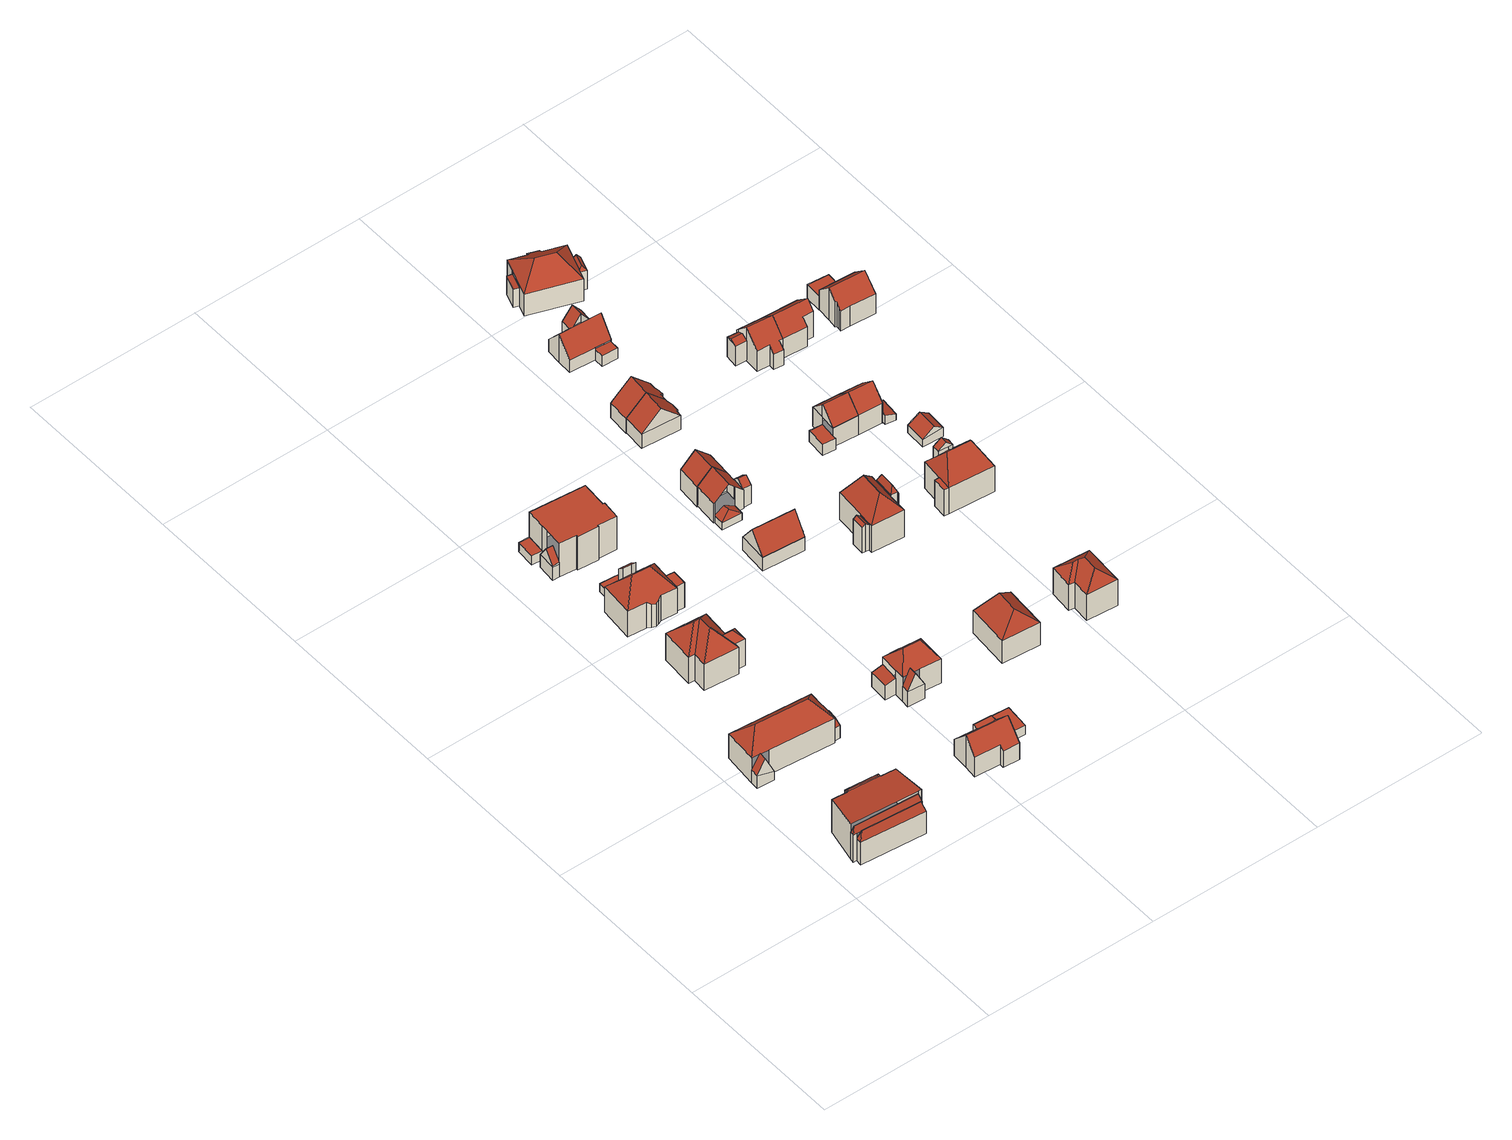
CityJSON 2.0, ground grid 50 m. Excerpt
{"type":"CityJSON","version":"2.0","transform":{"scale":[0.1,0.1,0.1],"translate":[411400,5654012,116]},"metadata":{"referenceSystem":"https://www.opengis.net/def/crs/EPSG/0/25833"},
"CityObjects":{
"building1":{"type":"Building","attributes":{"Gemeindeschluessel":14612000,"Geometrietyp2DReferenz":"3000","function":"31001_9998","roofType":"9999"},"children":["building1-1","building1-2","building1-3","building1-4"]},
"building1-1":{"type":"BuildingPart","attributes":{"Dachtyp_tdc":"tdcFreeFormRoof","Dachneigung":74.9,"QualitaetDacherkennung":18,"Geometrietyp2DReferenz":"3000","measuredHeight":11.7,"roofType":"5000"},"parents":["building1"],"geometry":[{"type":"MultiSurface","lod":"2","boundaries":[[[0,1,2,3,4]],[[5,6,7,8,9]],[[6,10,11,7]],[[12,1,0]],[[13,12,0,10]],[[13,10,6]],[[12,13,6,5,1]],[[11,4,3,8,7]]],"semantics":{"surfaces":[{"type":"WallSurface"},{"type":"RoofSurface"},{"type":"GroundSurface"}],"values":[0,0,0,1,1,1,1,2]}}]},
"building1-2":{"type":"BuildingPart","attributes":{"Dachtyp_tdc":"tdcPolyFlatRoof","Dachneigung":4.05,"QualitaetDacherkennung":80,"Geometrietyp2DReferenz":"3000","measuredHeight":11.67,"roofType":"2100"},"parents":["building1"],"geometry":[{"type":"MultiSurface","lod":"2","boundaries":[[[14,15,16,17]],[[15,18,16]],[[19,20,21]],[[19,22,23,20]],[[22,24,25,23]],[[24,26,0,4,25]],[[27,14,17,11,10]],[[27,26,24,22,19,15,14]],[[17,16,20,23,25,4,11]]],"semantics":{"surfaces":[{"type":"WallSurface"},{"type":"RoofSurface"},{"type":"GroundSurface"}],"values":[0,0,0,0,0,0,0,1,2]}}]},
"building1-3":{"type":"BuildingPart","attributes":{"Dachtyp_tdc":"tdcFreeFormRoof","Dachneigung":73.01,"QualitaetDacherkennung":17,"Geometrietyp2DReferenz":"3000","measuredHeight":10.49,"roofType":"5000"},"parents":["building1"],"geometry":[{"type":"MultiSurface","lod":"2","boundaries":[[[2,28,29,3]],[[28,30,31,29]],[[32,28,2]],[[33,32,2,9]],[[33,9,30]],[[32,33,30,28]],[[31,8,3,29]],[[30,9,8,31]]],"semantics":{"surfaces":[{"type":"WallSurface"},{"type":"RoofSurface"},{"type":"GroundSurface"}],"values":[0,0,1,1,1,1,2,0]}}]},
"building1-4":{"type":"BuildingPart","attributes":{"Dachtyp_tdc":"tdcFreeFormRoof","Dachneigung":18.05,"QualitaetDacherkennung":32,"Geometrietyp2DReferenz":"3000","measuredHeight":11.02,"roofType":"5000"},"parents":["building1"],"geometry":[{"type":"MultiSurface","lod":"2","boundaries":[[[18,34,35,16]],[[34,36,37,35]],[[38,21,36]],[[39,38,36,34]],[[39,34,18]],[[38,39,18,21]],[[16,35,37,20]],[[36,21,20,37]]],"semantics":{"surfaces":[{"type":"WallSurface"},{"type":"RoofSurface"},{"type":"GroundSurface"}],"values":[0,0,1,1,1,1,2,0]}}]},
"building2":{"type":"Building","attributes":{"Gemeindeschluessel":14612000,"Geometrietyp2DReferenz":"3000","function":"31001_9998","roofType":"9999"},"children":["building2-1","building2-2","building2-3"]},
"building2-1":{"type":"BuildingPart","attributes":{"Dachtyp_tdc":"tdcGableRoof","Dachneigung":65.57,"QualitaetDacherkennung":15,"Geometrietyp2DReferenz":"3000","measuredHeight":8.62,"roofType":"3100"},"parents":["building2"],"geometry":[{"type":"MultiSurface","lod":"2","boundaries":[[[40,41,42,43]],[[41,40,44]],[[45,41,44,46,47]],[[40,48,49,46,44]],[[42,50,51,43]],[[41,45,50,42]],[[48,40,43,51]]],"semantics":{"surfaces":[{"type":"WallSurface"},{"type":"RoofSurface"},{"type":"GroundSurface"}],"values":[0,0,1,1,2,0,0]}}]},
"building2-2":{"type":"BuildingPart","attributes":{"Dachtyp_tdc":"tdcHipRoof","Dachneigung":44.41,"QualitaetDacherkennung":71,"Geometrietyp2DReferenz":"3000","measuredHeight":13.1,"roofType":"3200"},"parents":["building2"],"geometry":[{"type":"MultiSurface","lod":"2","boundaries":[[[52,53,54,55]],[[53,56,57,54]],[[56,58,59,57]],[[60,61,62]],[[60,63,64,61]],[[63,65,48,51,64]],[[66,52,55,50,45]],[[63,60,58,56,53,67]],[[52,66,68]],[[53,52,68,67]],[[66,47,49,65,63,67,68]],[[55,54,57,61,64,51,50]]],"semantics":{"surfaces":[{"type":"WallSurface"},{"type":"RoofSurface"},{"type":"GroundSurface"}],"values":[0,0,0,0,0,0,0,1,1,1,1,2]}}]},
"building2-3":{"type":"BuildingPart","attributes":{"Dachtyp_tdc":"tdcFreeFormRoof","Dachneigung":68.89,"QualitaetDacherkennung":15,"Geometrietyp2DReferenz":"3000","measuredHeight":6.8,"roofType":"5000"},"parents":["building2"],"geometry":[{"type":"MultiSurface","lod":"2","boundaries":[[[59,69,70,57]],[[69,71,72,70]],[[71,62,61,72]],[[73,62,71]],[[74,73,71,69]],[[74,69,59]],[[73,74,59,62]],[[70,72,61,57]]],"semantics":{"surfaces":[{"type":"WallSurface"},{"type":"RoofSurface"},{"type":"GroundSurface"}],"values":[0,0,0,1,1,1,1,2]}}]},
"building3":{"type":"Building","attributes":{"Dachtyp_tdc":"tdcFreeFormRoof","Gemeindeschluessel":14612000,"Dachneigung":48.03,"QualitaetDacherkennung":62,"Geometrietyp2DReferenz":"3000","measuredHeight":14.4,"function":"31001_9998","roofType":"5000"},"geometry":[{"type":"Solid","lod":"2","boundaries":[[[[75,76,77,78]],[[76,79,80,77]],[[79,81,82,80]],[[81,83,84,82]],[[83,85,86,84]],[[85,87,88,86]],[[87,89,90,88]],[[89,91,92,90]],[[91,93,94,92]],[[93,75,78,94]],[[95,96,93,91,97,98,81,79]],[[99,100,97,91,89]],[[99,89,87]],[[100,99,87,85]],[[98,97,100,85,83]],[[98,83,81]],[[101,96,95,79,76]],[[101,76,75]],[[96,101,75,93]],[[78,77,80,82,84,86,88,90,92,94]]]],"semantics":{"surfaces":[{"type":"WallSurface"},{"type":"RoofSurface"},{"type":"GroundSurface"}],"values":[[0,0,0,0,0,0,0,0,0,0,1,1,1,1,1,1,1,1,1,2]]}}]},
"building4":{"type":"Building","attributes":{"Gemeindeschluessel":14612000,"Geometrietyp2DReferenz":"3000","function":"31001_9998","roofType":"9999"},"children":["building4-1","building4-2","building4-3"]},
"building4-1":{"type":"BuildingPart","attributes":{"Dachtyp_tdc":"tdcPolyFlatRoof","Dachneigung":0,"QualitaetDacherkennung":47,"Geometrietyp2DReferenz":"3000","measuredHeight":8.34,"roofType":"1000"},"parents":["building4"],"geometry":[{"type":"MultiSurface","lod":"2","boundaries":[[[102,103,104,105]],[[103,106,107,104]],[[106,108,109,107]],[[108,106,103,102]],[[105,104,107,109]]],"semantics":{"surfaces":[{"type":"WallSurface"},{"type":"RoofSurface"},{"type":"GroundSurface"}],"values":[0,0,0,1,2]}}]},
"building4-2":{"type":"BuildingPart","attributes":{"Dachtyp_tdc":"tdcFreeFormRoof","Dachneigung":48.68,"QualitaetDacherkennung":63,"Geometrietyp2DReferenz":"3000","measuredHeight":14.17,"roofType":"5000"},"parents":["building4"],"geometry":[{"type":"MultiSurface","lod":"2","boundaries":[[[110,111,112,113]],[[111,114,115,112]],[[114,116,117,115]],[[116,118,119,117]],[[118,120,121,119]],[[122,123,124,125]],[[123,126,105,124]],[[126,127,102,105]],[[128,109,108]],[[128,129,130,109]],[[129,131,132,130]],[[131,133,134,132]],[[133,110,113,134]],[[129,128,127,126,123,135]],[[123,122,120,118,136,135]],[[118,116,136]],[[116,114,111,110,133,131,129,135,136]],[[113,112,115,117,119,121,125,124,105,109,130,132,134]]],"semantics":{"surfaces":[{"type":"WallSurface"},{"type":"RoofSurface"},{"type":"GroundSurface"}],"values":[0,0,0,0,0,0,0,0,0,0,0,0,0,1,1,1,1,2]}}]},
"building4-3":{"type":"BuildingPart","attributes":{"Dachtyp_tdc":"tdcPolyFlatRoof","Dachneigung":41.76,"QualitaetDacherkennung":41,"Geometrietyp2DReferenz":"3000","measuredHeight":11.83,"roofType":"2100"},"parents":["building4"],"geometry":[{"type":"MultiSurface","lod":"2","boundaries":[[[137,138,139,121,120]],[[138,140,141,139]],[[140,142,125,141]],[[142,122,125]],[[140,138,137,142]],[[121,139,141,125]]],"semantics":{"surfaces":[{"type":"WallSurface"},{"type":"RoofSurface"},{"type":"GroundSurface"}],"values":[0,0,0,0,1,2]}}]},
"building5":{"type":"Building","attributes":{"Dachtyp_tdc":"tdcPolyFlatRoof","Gemeindeschluessel":14612000,"Dachneigung":0,"QualitaetDacherkennung":67,"Geometrietyp2DReferenz":"3000","measuredHeight":2.72,"function":"31001_9998","roofType":"1000"},"geometry":[{"type":"Solid","lod":"2","boundaries":[[[[143,144,145,146]],[[144,147,148,145]],[[147,149,150,148]],[[149,151,152,150]],[[151,143,146,152]],[[151,149,147,144,143]],[[146,145,148,150,152]]]],"semantics":{"surfaces":[{"type":"WallSurface"},{"type":"RoofSurface"},{"type":"GroundSurface"}],"values":[[0,0,0,0,0,1,2]]}}]},
"building6":{"type":"Building","attributes":{"Dachtyp_tdc":"tdcPolyFlatRoof","Gemeindeschluessel":14612000,"Dachneigung":0,"QualitaetDacherkennung":60,"Geometrietyp2DReferenz":"3000","measuredHeight":3,"function":"31001_9998","roofType":"1000"},"geometry":[{"type":"Solid","lod":"2","boundaries":[[[[153,154,155,156]],[[153,157,158,154]],[[155,159,160,156]],[[154,158,159,155]],[[158,157,160,159]],[[157,153,156,160]]]],"semantics":{"surfaces":[{"type":"WallSurface"},{"type":"RoofSurface"},{"type":"GroundSurface"}],"values":[[0,1,2,0,0,0]]}}]},
"building7":{"type":"Building","attributes":{"Gemeindeschluessel":14612000,"Geometrietyp2DReferenz":"3000","function":"31001_9998","roofType":"9999"},"children":["building7-1","building7-2"]},
"building7-1":{"type":"BuildingPart","attributes":{"Dachtyp_tdc":"tdcPolyFlatRoof","Dachneigung":0,"QualitaetDacherkennung":83,"Geometrietyp2DReferenz":"3000","measuredHeight":5.1,"roofType":"1000"},"parents":["building7"],"geometry":[{"type":"MultiSurface","lod":"2","boundaries":[[[161,162,163,164]],[[162,165,166,163]],[[165,167,168,166]],[[167,165,162,161]],[[164,163,166,168]]],"semantics":{"surfaces":[{"type":"WallSurface"},{"type":"RoofSurface"},{"type":"GroundSurface"}],"values":[0,0,0,1,2]}}]},
"building7-2":{"type":"BuildingPart","attributes":{"Dachtyp_tdc":"tdcGableRoof","Dachneigung":48.44,"QualitaetDacherkennung":86,"Geometrietyp2DReferenz":"3000","measuredHeight":10.82,"roofType":"3100"},"parents":["building7"],"geometry":[{"type":"MultiSurface","lod":"2","boundaries":[[[169,170,171,172]],[[170,173,174,171]],[[173,175,176,174]],[[175,177,178,176]],[[177,179,161,164,178]],[[180,181,182,168,167]],[[181,183,184,182]],[[183,185,186,184]],[[185,169,172,186]],[[181,180,179,177,175]],[[175,173,170,169,185,183,181]],[[172,171,174,176,178,164,168,182,184,186]]],"semantics":{"surfaces":[{"type":"WallSurface"},{"type":"RoofSurface"},{"type":"GroundSurface"}],"values":[0,0,0,0,0,0,0,0,0,1,1,2]}}]},
"building8":{"type":"Building","attributes":{"Gemeindeschluessel":14612000,"Geometrietyp2DReferenz":"3000","function":"31001_9998","roofType":"9999"},"children":["building8-1","building8-2"]},
"building8-1":{"type":"BuildingPart","attributes":{"Dachtyp_tdc":"tdcGableRoof","Dachneigung":57.58,"QualitaetDacherkennung":16,"Geometrietyp2DReferenz":"3000","measuredHeight":8.4,"roofType":"3100"},"parents":["building8"],"geometry":[{"type":"MultiSurface","lod":"2","boundaries":[[[187,188,189,190]],[[191,192,193,194]],[[192,187,190,193]],[[195,196,197,198]],[[187,196,195,188]],[[191,198,197,192]],[[192,197,196,187]],[[190,189,194,193]]],"semantics":{"surfaces":[{"type":"WallSurface"},{"type":"RoofSurface"},{"type":"GroundSurface"}],"values":[0,0,0,1,1,0,0,2]}}]},
"building8-2":{"type":"BuildingPart","attributes":{"Dachtyp_tdc":"tdcPolyFlatRoof","Dachneigung":0,"QualitaetDacherkennung":73,"Geometrietyp2DReferenz":"3000","measuredHeight":11.3,"roofType":"1000"},"parents":["building8"],"geometry":[{"type":"MultiSurface","lod":"2","boundaries":[[[199,200,201,202]],[[200,203,204,201]],[[203,205,206,204]],[[205,207,208,206]],[[207,209,210,208]],[[209,211,212,210]],[[211,213,214,212]],[[213,215,198,191,194,214]],[[216,217,218,189,188]],[[217,219,220,218]],[[219,199,202,220]],[[219,217,216,215,213,211,209,207,205,203,200,199]],[[202,201,204,206,208,210,212,214,194,189,218,220]]],"semantics":{"surfaces":[{"type":"WallSurface"},{"type":"RoofSurface"},{"type":"GroundSurface"}],"values":[0,0,0,0,0,0,0,0,0,0,0,1,2]}}]},
"building9":{"type":"Building","attributes":{"Dachtyp_tdc":"tdcPolyFlatRoof","Gemeindeschluessel":14612000,"Dachneigung":0,"QualitaetDacherkennung":91,"Geometrietyp2DReferenz":"3000","measuredHeight":3.16,"function":"31001_9998","roofType":"1000"},"geometry":[{"type":"Solid","lod":"2","boundaries":[[[[221,222,223,224]],[[222,225,226,223]],[[225,227,228,226]],[[227,221,224,228]],[[227,225,222,221]],[[224,223,226,228]]]],"semantics":{"surfaces":[{"type":"WallSurface"},{"type":"RoofSurface"},{"type":"GroundSurface"}],"values":[[0,0,0,0,1,2]]}}]},
"building10":{"type":"Building","attributes":{"Gemeindeschluessel":14612000,"Geometrietyp2DReferenz":"3000","function":"31001_9998","roofType":"9999"},"children":["building10-1","building10-2","building10-3"]},
"building10-1":{"type":"BuildingPart","attributes":{"Dachtyp_tdc":"tdcGableRoof","Dachneigung":62.34,"QualitaetDacherkennung":14,"Geometrietyp2DReferenz":"3000","measuredHeight":9.95,"roofType":"3100"},"parents":["building10"],"geometry":[{"type":"MultiSurface","lod":"2","boundaries":[[[229,230,231,232]],[[230,233,234,231]],[[233,235,236,234]],[[233,230,237]],[[230,229,238,239,237]],[[235,233,237,239,240]],[[232,231,234,236]]],"semantics":{"surfaces":[{"type":"WallSurface"},{"type":"RoofSurface"},{"type":"GroundSurface"}],"values":[0,0,0,0,1,1,2]}}]},
"building10-2":{"type":"BuildingPart","attributes":{"Dachtyp_tdc":"tdcPolyFlatRoof","Dachneigung":15.66,"QualitaetDacherkennung":72,"Geometrietyp2DReferenz":"3000","measuredHeight":5.48,"roofType":"2100"},"parents":["building10"],"geometry":[{"type":"MultiSurface","lod":"2","boundaries":[[[241,242,243,244]],[[242,245,246,243]],[[245,247,248,246]],[[247,245,242,241]],[[244,243,246,248]]],"semantics":{"surfaces":[{"type":"WallSurface"},{"type":"RoofSurface"},{"type":"GroundSurface"}],"values":[0,0,0,1,2]}}]},
"building10-3":{"type":"BuildingPart","attributes":{"Dachtyp_tdc":"tdcHipRoof","Dachneigung":47.65,"QualitaetDacherkennung":86,"Geometrietyp2DReferenz":"3000","measuredHeight":12.61,"roofType":"3200"},"parents":["building10"],"geometry":[{"type":"MultiSurface","lod":"2","boundaries":[[[249,250,248,247]],[[250,251,252,248]],[[251,253,254,252]],[[253,255,256,254]],[[255,257,258,256]],[[257,259,260,258]],[[259,261,262,260]],[[261,263,229,232,262]],[[264,265,241,244,236,235]],[[261,259,266]],[[250,249,265,264,267]],[[259,257,255,253,251,250,267,266]],[[264,240,238,263,261,266,267]],[[244,248,252,254,256,258,260,262,232,236]]],"semantics":{"surfaces":[{"type":"WallSurface"},{"type":"RoofSurface"},{"type":"GroundSurface"}],"values":[0,0,0,0,0,0,0,0,0,1,1,1,1,2]}}]},
"building11":{"type":"Building","attributes":{"Gemeindeschluessel":14612000,"Geometrietyp2DReferenz":"3000","function":"31001_9998","roofType":"9999"},"children":["building11-1","building11-2"]},
"building11-1":{"type":"BuildingPart","attributes":{"Dachtyp_tdc":"tdcGableRoof","Dachneigung":55.8,"QualitaetDacherkennung":74,"Geometrietyp2DReferenz":"3000","measuredHeight":10.57,"roofType":"3100"},"parents":["building11"],"geometry":[{"type":"MultiSurface","lod":"2","boundaries":[[[268,269,270,271,272]],[[269,273,274,270]],[[273,275,276,274]],[[275,277,278,279,276]],[[275,280,281,282,277]],[[283,281,280,284]],[[273,284,280,275]],[[269,283,284,273]],[[268,282,281,283,269]],[[277,282,268]],[[279,271,270,274,276]]],"semantics":{"surfaces":[{"type":"WallSurface"},{"type":"RoofSurface"},{"type":"GroundSurface"}],"values":[0,0,0,0,1,1,0,0,0,0,2]}}]},
"building11-2":{"type":"BuildingPart","attributes":{"Dachtyp_tdc":"tdcFreeFormRoof","Dachneigung":45.62,"QualitaetDacherkennung":29,"Geometrietyp2DReferenz":"3000","measuredHeight":2.38,"roofType":"5000"},"parents":["building11"],"geometry":[{"type":"MultiSurface","lod":"2","boundaries":[[[285,286,287,288]],[[286,289,290,287]],[[289,291,292,290]],[[291,293,294,292]],[[293,272,271,294]],[[278,295,296,279]],[[295,285,288,296]],[[272,293,297]],[[293,291,289,286,285,295,297]],[[295,278,272,297]],[[288,287,290,292,294,271,279,296]]],"semantics":{"surfaces":[{"type":"WallSurface"},{"type":"RoofSurface"},{"type":"GroundSurface"}],"values":[0,0,0,0,0,0,0,1,1,1,2]}}]},
"building12":{"type":"Building","attributes":{"Dachtyp_tdc":"tdcHipRoof","Gemeindeschluessel":14612000,"Dachneigung":44.05,"QualitaetDacherkennung":70,"Geometrietyp2DReferenz":"3000","measuredHeight":12.9,"function":"31001_9998","roofType":"3200"},"geometry":[{"type":"Solid","lod":"2","boundaries":[[[[298,299,300,301]],[[299,302,303,300]],[[302,304,305,303]],[[304,298,301,305]],[[302,299,306]],[[298,304,307]],[[299,298,307,306]],[[304,302,306,307]],[[301,300,303,305]]]],"semantics":{"surfaces":[{"type":"WallSurface"},{"type":"RoofSurface"},{"type":"GroundSurface"}],"values":[[0,0,0,0,1,1,1,1,2]]}}]},
"building13":{"type":"Building","attributes":{"Gemeindeschluessel":14612000,"Geometrietyp2DReferenz":"3000","function":"31001_9998","roofType":"9999"},"children":["building13-1","building13-2","building13-3"]},
"building13-1":{"type":"BuildingPart","attributes":{"Dachtyp_tdc":"tdcHipAndGableRoof","Dachneigung":31.9,"QualitaetDacherkennung":55,"Geometrietyp2DReferenz":"3000","measuredHeight":4.21,"roofType":"5000"},"parents":["building13"],"geometry":[{"type":"MultiSurface","lod":"2","boundaries":[[[308,309,310,311]],[[309,312,313,310]],[[312,314,315,313]],[[312,309,316]],[[308,317,318,316,309]],[[312,316,318,314]],[[310,313,315,319,311]]],"semantics":{"surfaces":[{"type":"WallSurface"},{"type":"RoofSurface"},{"type":"GroundSurface"}],"values":[0,0,0,1,1,1,2]}}]},
"building13-2":{"type":"BuildingPart","attributes":{"Dachtyp_tdc":"tdcGableRoof","Dachneigung":45.88,"QualitaetDacherkennung":78,"Geometrietyp2DReferenz":"3000","measuredHeight":10.63,"roofType":"3100"},"parents":["building13"],"geometry":[{"type":"MultiSurface","lod":"2","boundaries":[[[320,321,322,323]],[[321,324,325,322]],[[324,326,327,325]],[[326,328,327]],[[329,330,331,332]],[[330,333,311,331]],[[333,308,311]],[[334,335,336,315,314]],[[335,320,323,336]],[[337,333,330,329,328,326,324,321]],[[321,320,335,334,337]],[[323,322,325,327,332,331,311,319,315,336]]],"semantics":{"surfaces":[{"type":"WallSurface"},{"type":"RoofSurface"},{"type":"GroundSurface"}],"values":[0,0,0,0,0,0,0,0,0,1,1,2]}}]},
"building13-3":{"type":"BuildingPart","attributes":{"Dachtyp_tdc":"tdcGableRoof","Dachneigung":44.78,"QualitaetDacherkennung":82,"Geometrietyp2DReferenz":"3000","measuredHeight":8.22,"roofType":"3100"},"parents":["building13"],"geometry":[{"type":"MultiSurface","lod":"2","boundaries":[[[338,339,340,327,328]],[[339,341,342,340]],[[341,329,332,342]],[[341,339,343]],[[338,329,344]],[[339,338,344,343]],[[329,341,343,344]],[[327,340,342,332]]],"semantics":{"surfaces":[{"type":"WallSurface"},{"type":"RoofSurface"},{"type":"GroundSurface"}],"values":[0,0,0,0,0,1,1,2]}}]},
"building14":{"type":"Building","attributes":{"Dachtyp_tdc":"tdcGableRoof","Gemeindeschluessel":14612000,"Dachneigung":44.77,"QualitaetDacherkennung":76,"Geometrietyp2DReferenz":"3000","measuredHeight":11.05,"function":"31001_9998","roofType":"3100"},"geometry":[{"type":"Solid","lod":"2","boundaries":[[[[345,346,347,348]],[[346,349,350,347]],[[349,324,351,350]],[[324,345,348,351]],[[349,346,352]],[[345,324,353]],[[346,345,353,352]],[[324,349,352,353]],[[348,347,350,351]]]],"semantics":{"surfaces":[{"type":"WallSurface"},{"type":"RoofSurface"},{"type":"GroundSurface"}],"values":[[0,0,0,0,0,0,1,1,2]]}}]},
"building15":{"type":"Building","attributes":{"Dachtyp_tdc":"tdcFreeFormRoof","Gemeindeschluessel":14612000,"Dachneigung":44.95,"QualitaetDacherkennung":78,"Geometrietyp2DReferenz":"3000","measuredHeight":10.33,"function":"31001_9998","roofType":"5000"},"geometry":[{"type":"Solid","lod":"2","boundaries":[[[[354,355,356,357]],[[358,359,360,361]],[[359,362,363,360]],[[362,364,365,363]],[[364,366,367,365]],[[366,368,369,367]],[[368,354,357,369]],[[370,371,355,354]],[[359,358,371,370,368,366,364,362]],[[354,368,370]],[[358,355,371]],[[357,356,361,360,363,365,367,369]],[[355,358,361,356]]]],"semantics":{"surfaces":[{"type":"WallSurface"},{"type":"RoofSurface"},{"type":"GroundSurface"}],"values":[[0,0,0,0,0,0,0,1,1,0,0,2,0]]}}]},
"building16":{"type":"Building","attributes":{"Gemeindeschluessel":14612000,"Geometrietyp2DReferenz":"3000","function":"31001_9998","roofType":"9999"},"children":["building16-1","building16-2","building16-3"]},
"building16-1":{"type":"BuildingPart","attributes":{"Dachtyp_tdc":"tdcFreeFormRoof","Dachneigung":44.61,"QualitaetDacherkennung":25,"Geometrietyp2DReferenz":"3000","measuredHeight":9.36,"roofType":"5000"},"parents":["building16"],"geometry":[{"type":"MultiSurface","lod":"2","boundaries":[[[372,373,374,375]],[[376,377,378,379]],[[377,380,381,378]],[[380,382,383,381]],[[382,372,375,383]],[[377,376,373,372]],[[372,382,380,377]],[[375,374,379,378,381,383]]],"semantics":{"surfaces":[{"type":"WallSurface"},{"type":"RoofSurface"},{"type":"GroundSurface"}],"values":[0,0,0,0,0,1,1,2]}}]},
"building16-2":{"type":"BuildingPart","attributes":{"Dachtyp_tdc":"tdcCutTentRoof","Dachneigung":52.49,"QualitaetDacherkennung":72,"Geometrietyp2DReferenz":"3000","measuredHeight":14.91,"roofType":"9999"},"parents":["building16"],"geometry":[{"type":"MultiSurface","lod":"2","boundaries":[[[384,374,373]],[[384,385,386,374]],[[385,387,388,386]],[[387,389,390,388]],[[391,392,393,394]],[[392,395,396,393]],[[395,397,398,396]],[[397,399,379,398]],[[399,376,379]],[[387,385,400,401]],[[395,392,391,389,387,401,402]],[[397,395,402,403]],[[385,384,399,397,403,400]],[[403,402,401,400]],[[374,386,388,390,394,393,396,398,379]]],"semantics":{"surfaces":[{"type":"WallSurface"},{"type":"RoofSurface"},{"type":"GroundSurface"}],"values":[0,0,0,0,0,0,0,0,0,1,1,1,1,1,2]}}]},
"building16-3":{"type":"BuildingPart","attributes":{"Dachtyp_tdc":"tdcFreeFormRoof","Dachneigung":66.57,"QualitaetDacherkennung":24,"Geometrietyp2DReferenz":"3000","measuredHeight":11.84,"roofType":"5000"},"parents":["building16"],"geometry":[{"type":"MultiSurface","lod":"2","boundaries":[[[404,405,406,407]],[[405,408,409,406]],[[408,410,411,409]],[[410,412,413,411]],[[412,414,391,394,413]],[[415,390,389]],[[415,404,407,390]],[[414,412,416]],[[412,410,408,405,404,417,416]],[[404,415,417]],[[415,414,416,417]],[[407,406,409,411,413,394,390]]],"semantics":{"surfaces":[{"type":"WallSurface"},{"type":"RoofSurface"},{"type":"GroundSurface"}],"values":[0,0,0,0,0,0,0,1,1,1,1,2]}}]},
"building17":{"type":"Building","attributes":{"Dachtyp_tdc":"tdcFreeFormRoof","Gemeindeschluessel":14612000,"Dachneigung":44.96,"QualitaetDacherkennung":77,"Geometrietyp2DReferenz":"3000","measuredHeight":10.62,"function":"31001_9998","roofType":"5000"},"geometry":[{"type":"Solid","lod":"2","boundaries":[[[[418,419,420,421,422,423,424,425]],[[426,427,419,418]],[[427,428,420,419]],[[428,429,421,420]],[[429,430,422,421]],[[430,431,423,422]],[[431,432,424,423]],[[432,358,425,424]],[[358,426,418,425]],[[371,433,427,426]],[[429,428,433,371,358,432,431,430]],[[428,427,433]],[[426,358,371]]]],"semantics":{"surfaces":[{"type":"GroundSurface"},{"type":"WallSurface"},{"type":"RoofSurface"}],"values":[[0,1,1,1,1,1,1,1,1,2,2,1,1]]}}]},
"building18":{"type":"Building","attributes":{"Dachtyp_tdc":"tdcFreeFormRoof","Gemeindeschluessel":14612000,"Dachneigung":40.38,"QualitaetDacherkennung":73,"Geometrietyp2DReferenz":"3000","measuredHeight":12.56,"function":"31001_9998","roofType":"5000"},"geometry":[{"type":"Solid","lod":"2","boundaries":[[[[434,435,436,437]],[[435,438,439,436]],[[438,440,441,439]],[[440,442,443,441]],[[442,444,445,443]],[[444,434,437,445]],[[446,447,448,444,442]],[[446,442,440]],[[447,446,440,438]],[[449,448,447,438,435]],[[449,435,434]],[[448,449,434,444]],[[437,436,439,441,443,445]]]],"semantics":{"surfaces":[{"type":"WallSurface"},{"type":"RoofSurface"},{"type":"GroundSurface"}],"values":[[0,0,0,0,0,0,1,1,1,1,1,1,2]]}}]},
"building19":{"type":"Building","attributes":{"Gemeindeschluessel":14612000,"Geometrietyp2DReferenz":"3000","function":"31001_9998","roofType":"9999"},"children":["building19-1","building19-2","building19-3"]},
"building19-1":{"type":"BuildingPart","attributes":{"Dachtyp_tdc":"tdcGableRoof","Dachneigung":51.88,"QualitaetDacherkennung":66,"Geometrietyp2DReferenz":"3000","measuredHeight":9.39,"roofType":"3100"},"parents":["building19"],"geometry":[{"type":"MultiSurface","lod":"2","boundaries":[[[450,451,452,453,454]],[[451,455,456,452]],[[455,457,458,456]],[[457,459,460,458]],[[459,461,462,460]],[[461,463,464,462]],[[465,466,467]],[[465,468,469,466]],[[468,470,471,469]],[[470,472,473,471]],[[472,474,475,476,473]],[[470,468,465,467,477,463,461,459,457]],[[457,455,451,450,474,472,470]],[[453,452,456,458,460,462,466,469,471,473,476]]],"semantics":{"surfaces":[{"type":"WallSurface"},{"type":"RoofSurface"},{"type":"GroundSurface"}],"values":[0,0,0,0,0,0,0,0,0,0,0,1,1,2]}}]},
"building19-2":{"type":"BuildingPart","attributes":{"Dachtyp_tdc":"tdcGableRoof","Dachneigung":53.45,"QualitaetDacherkennung":48,"Geometrietyp2DReferenz":"3000","measuredHeight":7.36,"roofType":"3100"},"parents":["building19"],"geometry":[{"type":"MultiSurface","lod":"2","boundaries":[[[464,478,479,462]],[[478,480,481,479]],[[480,467,466,481]],[[480,478,482]],[[478,464,477,483,482]],[[480,482,483,467]],[[462,479,481,466]]],"semantics":{"surfaces":[{"type":"WallSurface"},{"type":"RoofSurface"},{"type":"GroundSurface"}],"values":[0,0,0,0,1,1,2]}}]},
"building19-3":{"type":"BuildingPart","attributes":{"Dachtyp_tdc":"tdcPolyFlatRoof","Dachneigung":0,"QualitaetDacherkennung":78,"Geometrietyp2DReferenz":"3000","measuredHeight":3.51,"roofType":"1000"},"parents":["building19"],"geometry":[{"type":"MultiSurface","lod":"2","boundaries":[[[484,485,486,475,454]],[[453,476,487,488,452]],[[486,485,488,487]],[[475,486,487,476]],[[485,484,452,488]],[[484,454,453,452]]],"semantics":{"surfaces":[{"type":"RoofSurface"},{"type":"GroundSurface"},{"type":"WallSurface"}],"values":[0,1,2,2,2,2]}}]},
"building20":{"type":"Building","attributes":{"Gemeindeschluessel":14612000,"Geometrietyp2DReferenz":"3000","function":"31001_9998","roofType":"9999"},"children":["building20-1","building20-2","building20-3"]},
"building20-1":{"type":"BuildingPart","attributes":{"Dachtyp_tdc":"tdcPolyFlatRoof","Dachneigung":0,"QualitaetDacherkennung":62,"Geometrietyp2DReferenz":"3000","measuredHeight":8.84,"roofType":"1000"},"parents":["building20"],"geometry":[{"type":"MultiSurface","lod":"2","boundaries":[[[489,490,491,492,493]],[[490,494,495,491]],[[494,496,497,498,495]],[[496,494,490,489]],[[492,491,495,498]]],"semantics":{"surfaces":[{"type":"WallSurface"},{"type":"RoofSurface"},{"type":"GroundSurface"}],"values":[0,0,0,1,2]}}]},
"building20-2":{"type":"BuildingPart","attributes":{"Dachtyp_tdc":"tdcHipRoof","Dachneigung":49.84,"QualitaetDacherkennung":71,"Geometrietyp2DReferenz":"3000","measuredHeight":14.82,"roofType":"3200"},"parents":["building20"],"geometry":[{"type":"MultiSurface","lod":"2","boundaries":[[[499,493,492,500]],[[497,501,502,498]],[[501,503,504,502]],[[503,505,506,504]],[[501,497,493,507]],[[499,508,509]],[[493,499,509,507]],[[508,510,505,503,501,507,509]],[[511,512,500,492,498,502,504,506]],[[510,508,512,511]],[[508,499,500,512]]],"semantics":{"surfaces":[{"type":"WallSurface"},{"type":"RoofSurface"},{"type":"GroundSurface"}],"values":[0,0,0,0,1,1,1,1,2,0,0]}}]},
"building20-3":{"type":"BuildingPart","attributes":{"Dachtyp_tdc":"tdcGableRoof","Dachneigung":40.45,"QualitaetDacherkennung":41,"Geometrietyp2DReferenz":"3000","measuredHeight":11.96,"roofType":"3100"},"parents":["building20"],"geometry":[{"type":"MultiSurface","lod":"2","boundaries":[[[513,514,515,506,505]],[[514,516,517,515]],[[516,518,510,511,517]],[[516,514,519]],[[513,518,520]],[[514,513,520,519]],[[518,516,519,520]],[[506,515,517,511]]],"semantics":{"surfaces":[{"type":"WallSurface"},{"type":"RoofSurface"},{"type":"GroundSurface"}],"values":[0,0,0,0,0,1,1,2]}}]},
"building21":{"type":"Building","attributes":{"Gemeindeschluessel":14612000,"Geometrietyp2DReferenz":"3000","function":"31001_9998","roofType":"9999"},"children":["building21-1","building21-2"]},
"building21-1":{"type":"BuildingPart","attributes":{"Dachtyp_tdc":"tdcPolyFlatRoof","Dachneigung":0,"QualitaetDacherkennung":74,"Geometrietyp2DReferenz":"3000","measuredHeight":3.69,"roofType":"1000"},"parents":["building21"],"geometry":[{"type":"MultiSurface","lod":"2","boundaries":[[[521,522,523,524]],[[522,525,526,523]],[[527,528,529,530]],[[528,521,524,529]],[[528,527,525,522,521]],[[524,523,526,530,529]]],"semantics":{"surfaces":[{"type":"WallSurface"},{"type":"RoofSurface"},{"type":"GroundSurface"}],"values":[0,0,0,0,1,2]}}]},
"building21-2":{"type":"BuildingPart","attributes":{"Dachtyp_tdc":"tdcGableRoof","Dachneigung":45.46,"QualitaetDacherkennung":79,"Geometrietyp2DReferenz":"3000","measuredHeight":10.7,"roofType":"3100"},"parents":["building21"],"geometry":[{"type":"MultiSurface","lod":"2","boundaries":[[[531,526,525]],[[531,532,533,526]],[[532,534,535,533]],[[534,536,537,535]],[[536,538,527,530,537]],[[539,540,541,542]],[[532,543,541,540,544]],[[532,544,534]],[[534,544,540,539,536]],[[538,542,541,543,531]],[[531,543,532]],[[536,539,542,538]],[[530,526,533,535,537]]],"semantics":{"surfaces":[{"type":"WallSurface"},{"type":"RoofSurface"},{"type":"GroundSurface"}],"values":[0,0,0,0,0,1,1,0,0,0,0,0,2]}}]},
"building22":{"type":"Building","attributes":{"Gemeindeschluessel":14612000,"Geometrietyp2DReferenz":"3000","function":"31001_9998","roofType":"9999"},"children":["building22-1","building22-2","building22-3"]},
"building22-1":{"type":"BuildingPart","attributes":{"Dachtyp_tdc":"tdcPolyFlatRoof","Dachneigung":5.12,"QualitaetDacherkennung":45,"Geometrietyp2DReferenz":"3000","measuredHeight":6.29,"roofType":"2100"},"parents":["building22"],"geometry":[{"type":"MultiSurface","lod":"2","boundaries":[[[545,546,547,548]],[[546,549,550,547]],[[551,552,553,554]],[[552,545,548,553]],[[552,551,549,546,545]],[[548,547,550,554,553]]],"semantics":{"surfaces":[{"type":"WallSurface"},{"type":"RoofSurface"},{"type":"GroundSurface"}],"values":[0,0,0,0,1,2]}}]},
"building22-2":{"type":"BuildingPart","attributes":{"Dachtyp_tdc":"tdcFreeFormRoof","Dachneigung":38.92,"QualitaetDacherkennung":68,"Geometrietyp2DReferenz":"3000","measuredHeight":12.28,"roofType":"5000"},"parents":["building22"],"geometry":[{"type":"MultiSurface","lod":"2","boundaries":[[[555,556,547,550,549]],[[556,557,558,547]],[[557,559,560,558]],[[559,561,562,560]],[[561,563,564,562]],[[563,565,566,564]],[[565,567,568,566]],[[567,569,570,568]],[[569,571,570]],[[572,573,574]],[[572,575,576,573]],[[575,577,578,576]],[[577,579,554,578]],[[579,551,554]],[[577,575,580,581]],[[575,572,569,567,580]],[[567,565,563,561,559,557,581,580]],[[557,556,555,579,577,581]],[[550,547,558,560,562,564,566,568,570,573,576,578,554]]],"semantics":{"surfaces":[{"type":"WallSurface"},{"type":"RoofSurface"},{"type":"GroundSurface"}],"values":[0,0,0,0,0,0,0,0,0,0,0,0,0,0,1,1,1,1,2]}}]},
"building22-3":{"type":"BuildingPart","attributes":{"Dachtyp_tdc":"tdcFreeFormRoof","Dachneigung":50,"QualitaetDacherkennung":13,"Geometrietyp2DReferenz":"3000","measuredHeight":7.4,"roofType":"5000"},"parents":["building22"],"geometry":[{"type":"MultiSurface","lod":"2","boundaries":[[[571,582,583,570]],[[582,584,585,583]],[[584,574,573,585]],[[586,574,584]],[[587,586,584,582]],[[587,582,571]],[[586,587,571,574]],[[570,583,585,573]]],"semantics":{"surfaces":[{"type":"WallSurface"},{"type":"RoofSurface"},{"type":"GroundSurface"}],"values":[0,0,0,1,1,0,1,2]}}]},
"building23":{"type":"Building","attributes":{"Dachtyp_tdc":"tdcFreeFormRoof","Gemeindeschluessel":14612000,"Dachneigung":44.57,"QualitaetDacherkennung":81,"Geometrietyp2DReferenz":"3000","measuredHeight":10.63,"function":"31001_9998","roofType":"5000"},"geometry":[{"type":"Solid","lod":"2","boundaries":[[[[539,544,535,537]],[[544,588,589,535]],[[588,590,591,589]],[[590,592,593,591]],[[592,594,595,593]],[[594,539,537,595]],[[596,590,588,544,540]],[[594,592,596,540,539]],[[544,539,540]],[[592,590,596]],[[537,535,589,591,593,595]]]],"semantics":{"surfaces":[{"type":"WallSurface"},{"type":"RoofSurface"},{"type":"GroundSurface"}],"values":[[0,0,0,0,0,0,1,1,0,0,2]]}}]},
"building24":{"type":"Building","attributes":{"Dachtyp_tdc":"tdcGableRoof","Gemeindeschluessel":14612000,"Dachneigung":36.42,"QualitaetDacherkennung":91,"Geometrietyp2DReferenz":"3000","measuredHeight":4.92,"function":"31001_9998","roofType":"3100"},"geometry":[{"type":"Solid","lod":"2","boundaries":[[[[597,598,599,600]],[[598,601,602,599]],[[601,603,604,602]],[[603,597,600,604]],[[601,598,605]],[[597,603,606]],[[598,597,606,605]],[[603,601,605,606]],[[600,599,602,604]]]],"semantics":{"surfaces":[{"type":"WallSurface"},{"type":"RoofSurface"},{"type":"GroundSurface"}],"values":[[0,0,0,0,0,0,1,1,2]]}}]},
"building25":{"type":"Building","attributes":{"Gemeindeschluessel":14612000,"Geometrietyp2DReferenz":"3000","function":"31001_9998","roofType":"9999"},"children":["building25-1","building25-2"]},
"building25-1":{"type":"BuildingPart","attributes":{"Dachtyp_tdc":"tdcGableRoof","Dachneigung":45.38,"QualitaetDacherkennung":78,"Geometrietyp2DReferenz":"3000","measuredHeight":11.16,"roofType":"3100"},"parents":["building25"],"geometry":[{"type":"MultiSurface","lod":"2","boundaries":[[[607,608,609,610]],[[608,611,612,609]],[[611,613,614,612]],[[613,615,616,614]],[[615,617,618,619,616]],[[620,621,622]],[[620,623,624,621]],[[623,625,626,624]],[[625,627,628,626]],[[627,629,630,628]],[[629,631,632,630]],[[631,607,610,632]],[[627,625,623,620,617,615]],[[615,613,611,608,607,631,629,627]],[[610,609,612,614,616,619,621,624,626,628,630,632]]],"semantics":{"surfaces":[{"type":"WallSurface"},{"type":"RoofSurface"},{"type":"GroundSurface"}],"values":[0,0,0,0,0,0,0,0,0,0,0,0,1,1,2]}}]},
"building25-2":{"type":"BuildingPart","attributes":{"Dachtyp_tdc":"tdcGableRoof","Dachneigung":29.14,"QualitaetDacherkennung":61,"Geometrietyp2DReferenz":"3000","measuredHeight":7.62,"roofType":"3100"},"parents":["building25"],"geometry":[{"type":"MultiSurface","lod":"2","boundaries":[[[618,633,634,619]],[[633,635,636,634]],[[635,622,621,636]],[[618,637,638,633]],[[635,638,637,622]],[[633,638,635]],[[619,634,636,621]]],"semantics":{"surfaces":[{"type":"WallSurface"},{"type":"RoofSurface"},{"type":"GroundSurface"}],"values":[0,0,0,1,1,0,2]}}]},
"building26":{"type":"Building","attributes":{"Dachtyp_tdc":"tdcPolyFlatRoof","Gemeindeschluessel":14612000,"Dachneigung":20.47,"QualitaetDacherkennung":60,"Geometrietyp2DReferenz":"3000","measuredHeight":3.25,"function":"31001_9998","roofType":"2100"},"geometry":[{"type":"Solid","lod":"2","boundaries":[[[[639,640,641,642]],[[640,643,644,641]],[[643,645,646,644]],[[645,647,648,646]],[[647,649,650,648]],[[649,639,642,650]],[[649,647,645,643,640,639]],[[642,641,644,646,648,650]]]],"semantics":{"surfaces":[{"type":"WallSurface"},{"type":"RoofSurface"},{"type":"GroundSurface"}],"values":[[0,0,0,0,0,0,1,2]]}}]},
"building27":{"type":"Building","attributes":{"Dachtyp_tdc":"tdcFreeFormRoof","Gemeindeschluessel":14612000,"Dachneigung":45.04,"QualitaetDacherkennung":78,"Geometrietyp2DReferenz":"3000","measuredHeight":11.02,"function":"31001_9998","roofType":"5000"},"geometry":[{"type":"Solid","lod":"2","boundaries":[[[[629,651,652,653]],[[651,654,655,652]],[[654,656,657,655]],[[656,658,659,657]],[[658,660,661,659]],[[660,629,653,661]],[[662,654,651,663]],[[658,656,662,663,629,660]],[[651,629,663]],[[656,654,662]],[[653,652,655,657,659,661]]]],"semantics":{"surfaces":[{"type":"WallSurface"},{"type":"RoofSurface"},{"type":"GroundSurface"}],"values":[[0,0,0,0,0,0,1,1,0,0,2]]}}]},
"building28":{"type":"Building","attributes":{"Dachtyp_tdc":"tdcGableRoof","Gemeindeschluessel":14612000,"Dachneigung":45.34,"QualitaetDacherkennung":79,"Geometrietyp2DReferenz":"3000","measuredHeight":10.96,"function":"31001_9998","roofType":"3100"},"geometry":[{"type":"Solid","lod":"2","boundaries":[[[[664,665,666,667]],[[665,668,669,666]],[[668,670,671,669]],[[670,672,673,671]],[[672,674,675,673]],[[674,676,677,675]],[[676,678,679,677]],[[678,680,681,679]],[[680,682,683,681]],[[682,684,685,683]],[[684,664,667,685]],[[680,678,676,674,672]],[[672,670,668,665,664,684,682,680]],[[667,666,669,671,673,675,677,679,681,683,685]]]],"semantics":{"surfaces":[{"type":"WallSurface"},{"type":"RoofSurface"},{"type":"GroundSurface"}],"values":[[0,0,0,0,0,0,0,0,0,0,0,1,1,2]]}}]},
"building29":{"type":"Building","attributes":{"Dachtyp_tdc":"tdcPolyFlatRoof","Gemeindeschluessel":14612000,"Dachneigung":0,"QualitaetDacherkennung":75,"Geometrietyp2DReferenz":"3000","measuredHeight":4.54,"function":"31001_9998","roofType":"1000"},"geometry":[{"type":"Solid","lod":"2","boundaries":[[[[686,687,688,689]],[[687,690,691,688]],[[690,692,693,691]],[[692,686,689,693]],[[692,690,687,686]],[[689,688,691,693]]]],"semantics":{"surfaces":[{"type":"WallSurface"},{"type":"RoofSurface"},{"type":"GroundSurface"}],"values":[[0,0,0,0,1,2]]}}]}
},
"vertices":[
[219,36,172],[218,22,172],[218,22,156],[218,22,81],[219,36,81],[31,37,172],[21,38,172],[21,38,81],[31,37,81],[31,37,156],[24,50,172],[24,50,81],[212,29,198],[29,43,195],
[44,148,191],[88,144,191],[88,144,81],[44,148,81],[88,144,190],[184,136,191],[184,136,81],[184,136,190],[227,132,191],[227,132,81],[227,35,198],[227,35,81],[219,36,198],[24,50,198],
[216,4,156],[216,4,81],[30,20,156],[30,20,81],[208,14,186],[39,28,184],
[89,154,190],[89,154,81],[185,146,190],[185,146,81],[179,141,191],[94,148,191],
[54,377,99],[5,381,111],[5,381,69],[54,377,69],[29,379,155],[7,403,112],[31,401,155],[30,401,153],[56,399,99],[32,401,153],[7,403,69],[56,399,69],
[16,502,151],[252,483,150],[252,483,69],[16,502,69],[248,435,150],[248,435,69],[248,435,151],[248,435,112],[244,389,152],[244,389,69],[244,389,112],[243,383,152],[243,383,69],[56,399,153],[7,403,153],[205,436,200],[54,448,200],
[267,433,112],[267,433,69],[263,388,112],[263,388,69],[255,398,137],[257,424,137],
[258,779,133],[255,736,133],[255,736,44],[258,779,44],[226,738,133],[226,738,44],[225,724,133],[225,724,44],[127,732,133],[127,732,44],[130,772,133],[130,772,44],[113,773,133],[113,773,44],[120,868,133],[120,868,44],[235,859,133],[235,859,44],[229,781,133],[229,781,44],[184,787,184],[206,761,157],[182,814,188],[180,777,188],[163,817,185],[180,816,185],[235,759,157],
[252,1034,113],[276,1031,113],[276,1031,30],[252,1034,30],[273,988,113],[273,988,30],[249,990,113],[249,990,30],
[181,981,106],[170,984,108],[170,984,30],[181,981,30],[160,991,115],[160,991,30],[106,996,115],[106,996,30],[115,1094,115],[115,1094,30],[167,1089,115],[167,1089,30],[204,1086,115],[256,1082,115],[256,1082,30],[204,1086,30],[252,1034,116],[252,1034,115],[249,990,115],[248,984,115],[248,984,30],[201,988,115],[201,988,30],[191,983,109],[191,983,30],[208,1037,171],[155,1041,171],
[167,1089,148],[169,1108,131],[169,1108,30],[205,1105,131],[205,1105,30],[204,1086,148],
[144,1111,62],[147,1151,62],[147,1151,35],[144,1111,35],[209,1146,62],[209,1146,35],[205,1105,62],[205,1105,35],[169,1108,62],[169,1108,35],
[97,1395,39],[127,1393,39],[127,1393,9],[97,1395,9],[92,1341,39],[122,1338,39],[122,1338,9],[92,1341,9],
[495,156,135],[496,175,135],[496,175,84],[495,156,84],[549,171,135],[549,171,84],[548,152,135],[548,152,84],
[494,59,138],[494,70,150],[494,70,84],[494,59,84],[422,76,150],[422,76,84],[425,113,192],[425,113,84],[429,162,137],[429,162,84],[495,156,137],[548,152,137],[544,103,192],[544,103,84],[544,100,189],[544,100,84],[541,55,139],[541,55,84],
[102,1321,54],[120,1319,54],[120,1319,11],[102,1321,11],[116,1267,54],[98,1268,54],[98,1268,11],[116,1267,11],[118,1294,95],[100,1295,95],[98,1268,60],[116,1267,60],
[286,1379,124],[280,1306,124],[280,1306,11],[286,1379,11],[285,1305,124],[285,1305,11],[280,1252,124],[280,1252,11],[225,1257,124],[225,1257,11],[225,1252,124],[225,1252,11],[165,1257,124],[165,1257,11],[165,1262,124],[165,1262,11],[116,1267,124],[120,1319,124],[122,1338,124],[122,1338,11],[127,1393,124],[127,1393,11],
[544,100,134],[549,171,134],[549,171,103],[544,100,103],[598,167,134],[598,167,103],[592,96,134],[592,96,103],
[499,380,126],[497,358,126],[497,358,77],[499,380,77],[448,362,128],[448,362,77],[450,384,128],[450,384,77],[471,360,177],[482,381,158],[472,382,177],[464,383,158],
[452,412,132],[421,414,124],[421,414,77],[452,412,77],[425,469,124],[425,469,77],[456,467,132],[456,467,77],
[456,467,157],[456,467,158],[498,464,158],[498,464,77],[498,476,144],[498,476,77],[513,475,144],[513,475,77],[512,463,157],[512,463,77],[566,459,157],[566,459,77],[560,375,158],[560,375,77],[499,380,158],[450,384,158],[452,412,158],[534,419,204],[484,423,204],
[615,1004,78],[611,953,78],[611,953,34],[615,1004,34],[615,1004,46],[490,963,78],[490,963,34],[497,1047,78],[497,1047,34],[618,1036,78],[618,1036,46],[618,1036,34],[493,1005,139],[614,995,139],[615,1004,125],[611,953,79],[490,963,79],
[641,1034,46],[639,1008,46],[639,1008,34],[641,1034,34],[647,1007,37],[647,1007,34],[646,1002,37],[646,1002,34],[638,1003,46],[638,1003,34],[629,1035,57],[629,1035,34],[628,1015,57],
[706,325,165],[715,447,165],[715,447,89],[706,325,89],[823,439,165],[823,439,89],[814,316,165],[814,316,89],[767,413,218],[762,350,218],
[569,1165,44],[567,1136,44],[567,1136,20],[569,1165,20],[510,1140,44],[510,1140,20],[512,1170,44],[512,1170,20],[538,1151,62],[551,1167,55],[539,1168,62],[551,1167,20],
[515,1240,84],[557,1237,127],[557,1237,20],[515,1240,20],[600,1234,83],[600,1234,20],[597,1203,82],[597,1203,20],[597,1203,83],[594,1167,83],[594,1163,83],[594,1163,20],[594,1167,20],[569,1165,108],[512,1170,86],[509,1170,84],[509,1170,20],[551,1167,127],
[597,1203,86],[621,1201,86],[621,1201,20],[618,1165,83],[618,1165,20],[619,1184,102],[596,1186,102],
[515,1240,83],[520,1310,83],[520,1310,15],[515,1240,15],[605,1304,83],[605,1304,15],[600,1234,15],[563,1307,126],[558,1237,126],
[535,1476,60],[540,1540,60],[540,1540,13],[535,1476,13],[652,1531,61],[651,1525,61],[651,1525,13],[652,1531,13],[660,1516,51],[660,1516,13],[658,1492,52],[658,1492,13],[648,1484,61],[648,1484,13],[647,1467,61],[647,1467,13],[592,1472,116],[597,1535,116],
[722,895,130],[732,894,121],[732,894,37],[722,895,37],[729,857,121],[719,858,130],[719,858,37],[729,857,37],[710,859,121],[710,859,37],[712,896,121],[712,896,37],
[732,894,127],[738,980,127],[738,980,37],[831,974,127],[831,974,37],[829,953,127],[829,953,37],[825,892,127],[824,892,127],[824,892,37],[825,892,37],[821,839,127],[821,839,37],[728,846,127],[728,846,37],[729,857,127],[781,944,186],[783,944,186],[778,875,185],[775,875,185],
[847,951,134],[845,921,134],[845,921,37],[847,951,37],[847,921,129],[847,921,37],[845,890,128],[845,890,37],[843,890,134],[843,890,37],[825,892,134],[829,953,134],[834,900,155],[837,943,155],
[540,1540,10],[545,1604,10],[657,1595,10],[656,1578,10],[665,1570,10],[665,1557,10],[654,1551,10],[652,1531,10],[540,1540,59],[545,1604,60],[657,1595,61],[656,1578,61],[665,1570,51],[665,1557,51],[654,1551,61],[602,1599,116],
[939,363,176],[945,430,176],[945,430,89],[939,363,89],[1049,422,176],[1049,422,89],[1040,304,176],[1040,304,89],[951,311,176],[951,311,89],[955,361,176],[955,361,89],[998,339,214],[1001,381,214],[991,392,205],[975,394,205],
[639,1781,46],[639,1780,46],[639,1780,6],[639,1781,6],[639,1781,41],[565,1785,46],[565,1785,6],[567,1827,100],[567,1827,6],[570,1870,47],[570,1870,6],[634,1867,48],[634,1867,6],[634,1867,47],[634,1867,40],[688,1863,48],[688,1863,6],[688,1863,47],[691,1863,47],[691,1863,6],[689,1820,100],[689,1820,6],[686,1778,46],[686,1778,6],[684,1778,46],[684,1778,41],[684,1778,6],[639,1866,47],
[636,1902,40],[636,1902,6],[691,1899,47],[691,1899,6],[665,1900,80],[663,1865,80],
[639,1780,41],[638,1753,41],[683,1750,41],[683,1750,6],[638,1753,6],
[950,830,127],[937,831,127],[937,831,39],[950,830,39],[950,830,126],[941,872,127],[941,872,39],[953,871,127],[953,871,126],[953,871,39],
[1081,820,125],[1081,820,39],[959,933,127],[959,933,39],[998,929,128],[998,929,39],[998,930,127],[998,930,39],[985,879,187],[1089,923,127],[1053,874,187],[1040,927,127],[1040,927,39],[1089,923,39],
[998,930,140],[1000,951,140],[1000,951,39],[1042,947,139],[1042,947,39],[1040,927,139],[1022,949,158],[1020,928,158],
[855,1188,51],[859,1244,51],[859,1244,14],[855,1188,14],[895,1241,51],[895,1241,14],[891,1194,51],[891,1185,51],[891,1185,14],[891,1194,14],
[895,1241,77],[898,1280,77],[898,1280,14],[970,1274,77],[970,1274,14],[963,1189,77],[963,1189,14],[891,1194,77],[963,1189,79],[966,1231,121],[895,1237,121],[891,1194,79],[895,1241,117],[970,1274,78],
[612,2081,68],[626,2077,69],[626,2077,7],[612,2081,7],[626,2076,69],[626,2076,7],[610,2031,69],[596,2036,68],[596,2036,7],[610,2031,7],
[626,2076,81],[626,2077,81],[638,2112,81],[638,2112,7],[690,2094,81],[690,2094,7],[695,2108,69],[695,2108,7],[724,2098,69],[724,2098,7],[720,2083,81],[720,2083,7],[780,2062,81],[780,2062,7],[768,2027,81],[768,2027,7],[768,2027,69],[752,1982,81],[752,1982,7],[752,1982,69],[740,1949,81],[740,1949,7],[598,1998,81],[598,1998,7],[610,2031,81],[715,2021,129],[664,2039,129],
[787,2020,69],[787,2020,7],[771,1975,69],[771,1975,7],[765,1988,80],[777,2024,81],
[1040,1268,78],[1040,1268,14],[1036,1226,120],[1036,1226,14],[1033,1184,80],[1033,1184,14],[1032,1184,80],[1032,1184,14],[1036,1225,121],
[1048,1051,52],[1051,1111,52],[1051,1111,28],[1048,1051,28],[1111,1107,58],[1111,1107,28],[1108,1047,58],[1108,1047,28],[1085,1108,77],[1082,1049,77],
[979,1491,52],[951,1494,52],[951,1494,1],[979,1491,1],[953,1510,69],[953,1510,1],[916,1513,69],[916,1513,1],[920,1556,113],[920,1556,1],[920,1557,112],[920,1557,67],[920,1557,1],[923,1593,75],[923,1593,1],[923,1593,67],[923,1599,69],[923,1599,1],[997,1592,69],[997,1592,1],[993,1550,113],[993,1550,1],[990,1507,69],[990,1507,1],[980,1508,69],[980,1508,1],
[889,1559,67],[889,1559,1],[892,1596,67],[892,1596,1],[921,1575,77],[890,1578,77],
[1031,1171,51],[1032,1184,51],[1032,1184,19],[1031,1171,19],[1033,1184,51],[1033,1184,19],[1036,1226,51],[1036,1226,19],[1066,1223,39],[1066,1223,19],[1061,1168,39],[1061,1168,19],
[997,1592,70],[997,1592,3],[990,1507,3],[1097,1585,70],[1097,1585,3],[1091,1518,88],[1091,1518,3],[1061,1520,88],[1061,1520,3],[1060,1502,69],[1060,1502,3],[1093,1542,113],[993,1549,113],
[1154,1493,69],[1155,1499,75],[1155,1499,3],[1154,1493,3],[1156,1510,86],[1156,1510,3],[1153,1511,86],[1153,1511,3],[1155,1538,112],[1155,1538,3],[1159,1580,69],[1159,1580,3],[1219,1576,69],[1219,1576,3],[1262,1573,69],[1262,1573,3],[1258,1530,112],[1258,1530,3],[1255,1486,69],[1255,1486,3],[1182,1492,70],[1182,1492,3],
[1159,1580,47],[1162,1628,47],[1162,1628,1],[1159,1580,1],[1222,1623,47],[1222,1623,1],[1219,1576,47],[1219,1576,1]
]}
